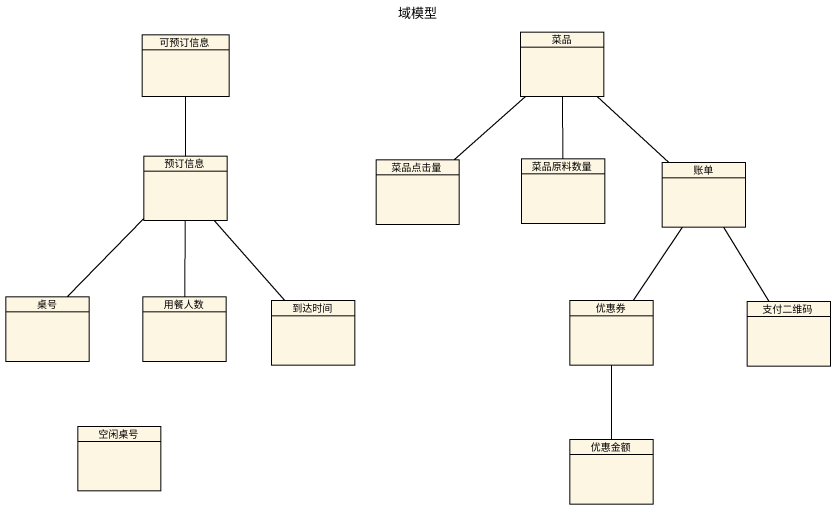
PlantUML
@startuml
title 域模型
hide circle
hide empty members
class 可预订信息
class 菜品
class 预订信息
class 菜品点击量
class 菜品原料数量
class 账单
class 桌号
class 用餐人数
class 到达时间
class 优惠券
class 支付二维码
class 空闲桌号
class 优惠金额
可预订信息 -- 预订信息
菜品 -- 菜品点击量
菜品 -- 菜品原料数量
菜品 -- 账单
预订信息 -- 桌号
预订信息 -- 用餐人数
预订信息 -- 到达时间
账单 -- 优惠券
账单 -- 支付二维码
优惠券 -- 优惠金额
@enduml
